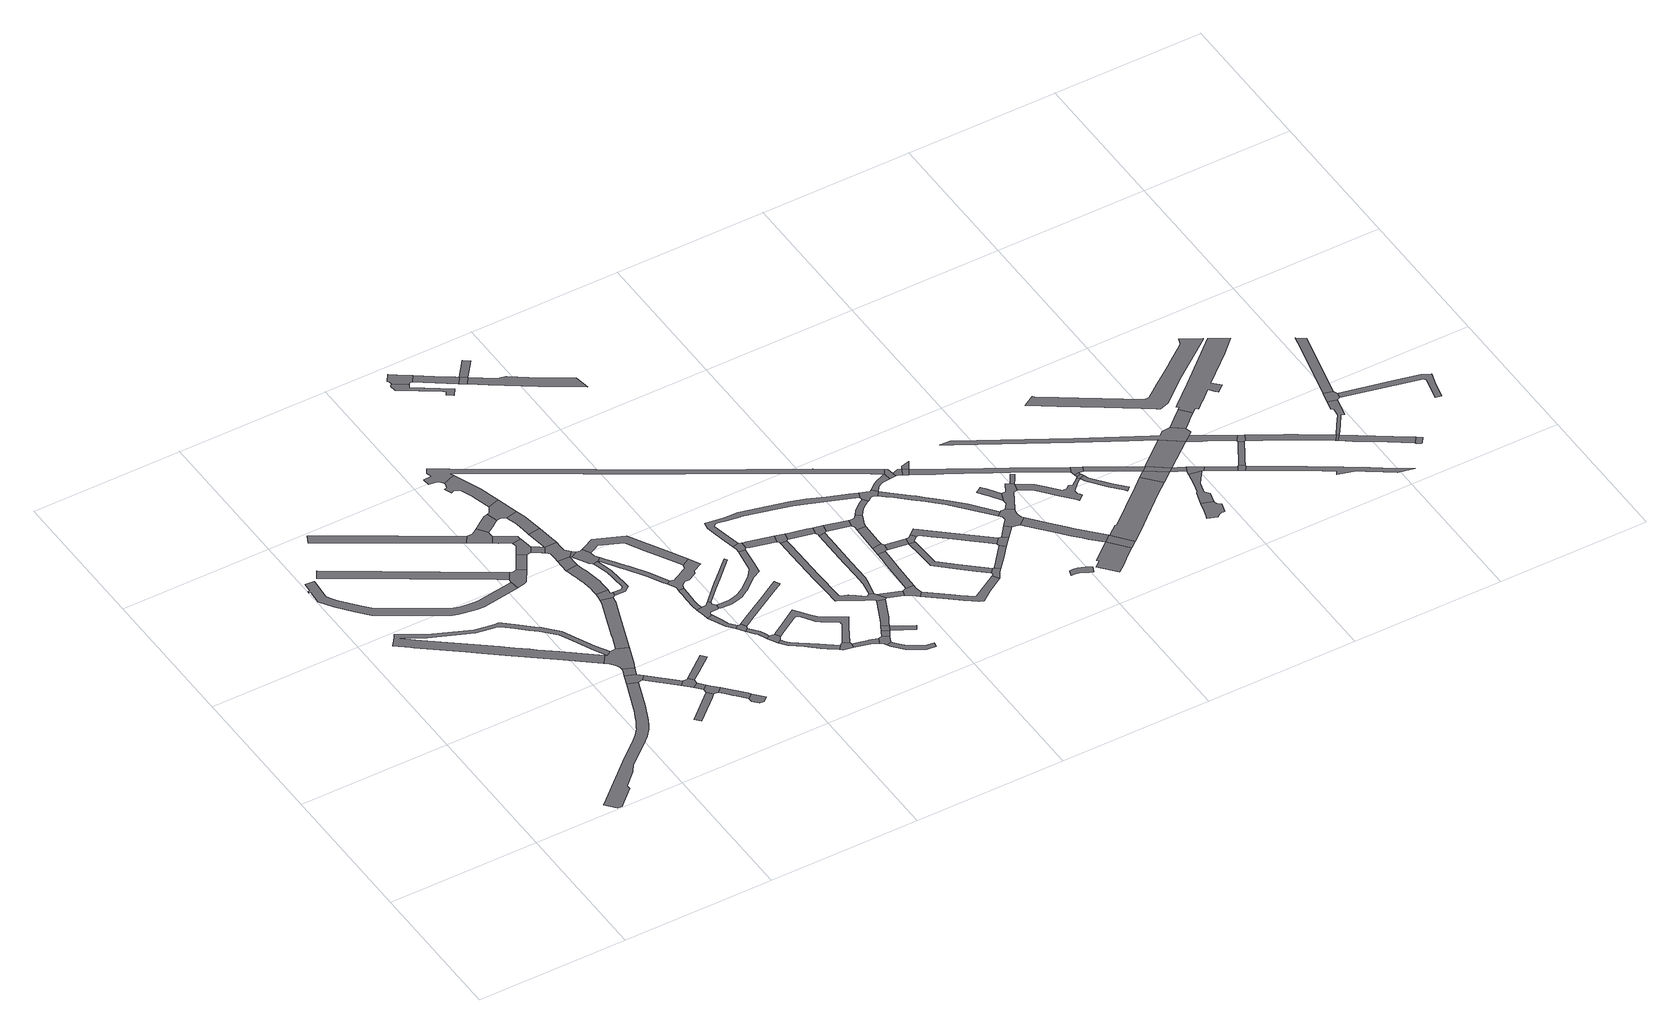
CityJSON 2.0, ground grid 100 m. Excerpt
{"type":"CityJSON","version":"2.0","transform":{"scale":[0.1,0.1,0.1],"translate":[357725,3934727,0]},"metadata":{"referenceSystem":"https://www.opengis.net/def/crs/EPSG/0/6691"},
"CityObjects":{
"road1":{"type":"Road","attributes":{"RoadStructureAttribute.sectionType":"1"},"geometry":[{"type":"MultiSurface","lod":"1","boundaries":[[[0,1,2,3,4,5,6,7,8,9,10,11,12,13,14,15,16,17,18,19,20,21,22,23,24,25,26,27,28,29,30,31,32,33,34,35,36,37]]]}]},
"road2":{"type":"Road","attributes":{"RoadStructureAttribute.sectionType":"1"},"geometry":[{"type":"MultiSurface","lod":"1","boundaries":[[[38,39,40,41,42,43,44,45,46,47,48,49,50,51,52,53,54,55,56,57,58,59,60,61,62,63,64,65,66,67,68,69,70,71,72,73,47,74,75,76,77,78,79,80,81,82,83,84,85,86]]]}]},
"road3":{"type":"Road","attributes":{"RoadStructureAttribute.sectionType":"1"},"geometry":[{"type":"MultiSurface","lod":"1","boundaries":[[[87,88,89,90,91,92,93,94,95,96,97,98,99,100,101,102,103,104,105,106,107,108,109,110,111,112,113,114,115,116,117,118,119,120,121,122,123,124]]]}]},
"road4":{"type":"Road","attributes":{"RoadStructureAttribute.sectionType":"1"},"geometry":[{"type":"MultiSurface","lod":"1","boundaries":[[[125,126,127,128,129,130,131,132,133,134,135,136,137,138,139,140,141,142]]]}]},
"road5":{"type":"Road","attributes":{"RoadStructureAttribute.sectionType":"1"},"geometry":[{"type":"MultiSurface","lod":"1","boundaries":[[[143,144,145,146,147,148,149,150,151,152,153,154,155,156,157,158]]]}]},
"road6":{"type":"Road","geometry":[{"type":"MultiSurface","lod":"1","boundaries":[[[36,159,160,161,162,37]]]}]},
"road7":{"type":"Road","attributes":{"RoadStructureAttribute.sectionType":"1"},"geometry":[{"type":"MultiSurface","lod":"1","boundaries":[[[163,164,165,166,167,168,162,161]]]}]},
"road8":{"type":"Road","geometry":[{"type":"MultiSurface","lod":"1","boundaries":[[[86,169,170,171,172,173,174,175,164,163,176,177,178,179,60,59,38]]]}]},
"road9":{"type":"Road","attributes":{"RoadStructureAttribute.sectionType":"1"},"geometry":[{"type":"MultiSurface","lod":"1","boundaries":[[[180,181,182,183,184,185]]]}]},
"road10":{"type":"Road","attributes":{"RoadStructureAttribute.sectionType":"1"},"geometry":[{"type":"MultiSurface","lod":"1","boundaries":[[[159,186,187,160]]]}]},
"road11":{"type":"Road","geometry":[{"type":"MultiSurface","lod":"1","boundaries":[[[188,189,190,191,187,186,192]]]}]},
"road12":{"type":"Road","attributes":{"RoadStructureAttribute.sectionType":"1"},"geometry":[{"type":"MultiSurface","lod":"1","boundaries":[[[193,194,188,192]]]}]},
"road13":{"type":"Road","geometry":[{"type":"MultiSurface","lod":"1","boundaries":[[[195,196,197,132,131,198,108,107,199,200,201]]]}]},
"road14":{"type":"Road","geometry":[{"type":"MultiSurface","lod":"1","boundaries":[[[193,185,184,202,203,204,205,194]]]}]},
"road15":{"type":"Road","attributes":{"RoadStructureAttribute.sectionType":"1"},"geometry":[{"type":"MultiSurface","lod":"1","boundaries":[[[206,207,208,209,210,211,178,177,212,213,214,215,216,217]]]}]},
"road16":{"type":"Road","attributes":{"RoadStructureAttribute.sectionType":"1"},"geometry":[{"type":"MultiSurface","lod":"1","boundaries":[[[218,219,220,221,222,223,204,203]]]}]},
"road17":{"type":"Road","geometry":[{"type":"MultiSurface","lod":"1","boundaries":[[[224,225,226,227,158,157,228,229,230,231,232,233]]]}]},
"road18":{"type":"Road","attributes":{"RoadStructureAttribute.sectionType":"1"},"geometry":[{"type":"MultiSurface","lod":"1","boundaries":[[[234,235,195,201,236]]]}]},
"road19":{"type":"Road","attributes":{"RoadStructureAttribute.sectionType":"1"},"geometry":[{"type":"MultiSurface","lod":"1","boundaries":[[[237,238,239,240,190,189]]]}]},
"road20":{"type":"Road","geometry":[{"type":"MultiSurface","lod":"1","boundaries":[[[241,242,222,221,243,244]]]}]},
"road21":{"type":"Road","attributes":{"RoadStructureAttribute.sectionType":"1"},"geometry":[{"type":"MultiSurface","lod":"1","boundaries":[[[232,245,246,247,248,249,250,251,252,253,233]]]}]},
"road22":{"type":"Road","geometry":[{"type":"MultiSurface","lod":"1","boundaries":[[[254,255,256,249,248,257,258,234,236]]]}]},
"road23":{"type":"Road","attributes":{"RoadStructureAttribute.sectionType":"1"},"geometry":[{"type":"MultiSurface","lod":"1","boundaries":[[[225,259,260,261,262,263,264,265,266,226]]]}]},
"road24":{"type":"Road","geometry":[{"type":"MultiSurface","lod":"1","boundaries":[[[267,217,216,268,269,270,271,272,273]]]}]},
"road25":{"type":"Road","attributes":{"RoadStructureAttribute.sectionType":"1"},"geometry":[{"type":"MultiSurface","lod":"1","boundaries":[[[272,274,275,276,277,278,279,280,281,282,283,284,285,286,287,288,289,290,291,292,293,294,295,296,297,298,299,300,301,302,303,304,305,273]]]}]},
"road26":{"type":"Road","attributes":{"RoadStructureAttribute.sectionType":"1"},"geometry":[{"type":"MultiSurface","lod":"1","boundaries":[[[306,307,308,309,310,311,312,255,254]]]}]},
"road27":{"type":"Road","attributes":{"RoadStructureAttribute.sectionType":"1"},"geometry":[{"type":"MultiSurface","lod":"1","boundaries":[[[313,289,288,314,315]]]}]},
"road28":{"type":"Road","geometry":[{"type":"MultiSurface","lod":"1","boundaries":[[[316,317,318,308,307,319,320,321,322,323,324,313,315,325]]]}]},
"road29":{"type":"Road","attributes":{"RoadStructureAttribute.sectionType":"7"},"geometry":[{"type":"MultiSurface","lod":"1","boundaries":[[[326,327,308,318,328,329,330,331]]]}]},
"road30":{"type":"Road","attributes":{"RoadStructureAttribute.sectionType":"1"},"geometry":[{"type":"MultiSurface","lod":"1","boundaries":[[[332,333,334,335,336,337,338,339,340,341,342,343,344,345,269,268]]]}]},
"road31":{"type":"Road","geometry":[{"type":"MultiSurface","lod":"1","boundaries":[[[346,262,261,347,348,349,350,351]]]}]},
"road32":{"type":"Road","geometry":[{"type":"MultiSurface","lod":"1","boundaries":[[[350,352,353,354,355,356,357,358,359,360,361,362,363,351]]]}]},
"road33":{"type":"Road","attributes":{"RoadStructureAttribute.sectionType":"1"},"geometry":[{"type":"MultiSurface","lod":"1","boundaries":[[[364,365,366,367,368,325,315]]]}]},
"road34":{"type":"Road","attributes":{"RoadStructureAttribute.sectionType":"1"},"geometry":[{"type":"MultiSurface","lod":"1","boundaries":[[[369,370,349,348,371,372,373,374,326,331]]]}]},
"road35":{"type":"Road","geometry":[{"type":"MultiSurface","lod":"1","boundaries":[[[366,375,376,377,378,338,337,379,380,381,382,383,384,385,367]]]}]},
"road36":{"type":"Road","attributes":{"RoadStructureAttribute.sectionType":"1"},"geometry":[{"type":"MultiSurface","lod":"1","boundaries":[[[386,387,388,389,390,391,392,393,394,395,396,397,381,380]]]}]},
"road37":{"type":"Road","attributes":{"RoadStructureAttribute.sectionType":"1"},"geometry":[{"type":"MultiSurface","lod":"1","boundaries":[[[398,399,400,401,402,403,404]]]}]},
"road38":{"type":"Road","attributes":{"RoadStructureAttribute.sectionType":"1"},"geometry":[{"type":"MultiSurface","lod":"1","boundaries":[[[405,406,407,408,409,410,411,412,413,414,415,416]]]}]},
"road39":{"type":"Road","geometry":[{"type":"MultiSurface","lod":"1","boundaries":[[[417,418,419,420,421,422,423,424,425,426,427,411,410,428,398,404]]]}]},
"road40":{"type":"Road","geometry":[{"type":"MultiSurface","lod":"1","boundaries":[[[429,430,401,400,431,432,433]]]}]},
"road41":{"type":"Road","attributes":{"RoadStructureAttribute.sectionType":"1"},"geometry":[{"type":"MultiSurface","lod":"1","boundaries":[[[434,435,436,437,438,439,432,431]]]}]},
"road42":{"type":"Road","geometry":[{"type":"MultiSurface","lod":"1","boundaries":[[[440,441,442,437,436,443,444,445,446,447]]]}]},
"road43":{"type":"Road","attributes":{"RoadStructureAttribute.sectionType":"1"},"geometry":[{"type":"MultiSurface","lod":"1","boundaries":[[[383,448,449,450,451,452,453,454,455,456,457,458,459,460,461,462,463,384]]]}]},
"road44":{"type":"Road","geometry":[{"type":"MultiSurface","lod":"1","boundaries":[[[464,465,466,457,456,467,468,469,470,471,392,391,472,416,415,473,474,475,476,477,478]]]}]},
"road45":{"type":"Road","attributes":{"RoadStructureAttribute.sectionType":"1"},"geometry":[{"type":"MultiSurface","lod":"1","boundaries":[[[446,479,480,481,482,483,484,485,486,487,488,489,490,491,492,493,447]]]}]},
"road46":{"type":"Road","attributes":{"RoadStructureAttribute.sectionType":"1"},"geometry":[{"type":"MultiSurface","lod":"1","boundaries":[[[494,495,496,497,498,499,500,424,423]]]}]},
"road47":{"type":"Road","attributes":{"RoadStructureAttribute.sectionType":"1"},"geometry":[{"type":"MultiSurface","lod":"1","boundaries":[[[501,502,503,504,505,506,507,508,429,433]]]}]},
"road48":{"type":"Road","attributes":{"RoadStructureAttribute.sectionType":"1"},"geometry":[{"type":"MultiSurface","lod":"1","boundaries":[[[509,510,511,512,513,514,515,516,517,518,519,520,521,522,523,524,525,526,527,528,529,530,531,532,442,441]]]}]},
"road49":{"type":"Road","attributes":{"RoadStructureAttribute.sectionType":"1"},"geometry":[{"type":"MultiSurface","lod":"1","boundaries":[[[533,534,535,536,537,538,539,540,541,542,543,544,545,546,547,548,549,550,551,552,553,554,555,556,421,420]]]}]},
"road50":{"type":"Road","geometry":[{"type":"MultiSurface","lod":"1","boundaries":[[[486,557,558,559,522,521,560,487]]]}]},
"road51":{"type":"Road","geometry":[{"type":"MultiSurface","lod":"1","boundaries":[[[561,562,563,564,565,566,567,568,569,570,571,572,573,574,575,576]]]}]},
"road52":{"type":"Road","geometry":[{"type":"MultiSurface","lod":"1","boundaries":[[[577,578,579,580,581,582,583,584,585,586,587,571,570]]]}]},
"road53":{"type":"Road","attributes":{"RoadStructureAttribute.sectionType":"1"},"geometry":[{"type":"MultiSurface","lod":"1","boundaries":[[[588,589,590,591,592,593,559,558]]]}]},
"road54":{"type":"Road","attributes":{"RoadStructureAttribute.sectionType":"1"},"geometry":[{"type":"MultiSurface","lod":"1","boundaries":[[[575,594,595,596,597,576]]]}]},
"road55":{"type":"Road","geometry":[{"type":"MultiSurface","lod":"1","boundaries":[[[598,599,600,590,589,601,602,603]]]}]},
"road56":{"type":"Road","geometry":[{"type":"MultiSurface","lod":"1","boundaries":[[[604,605,606,607,545,544,608]]]}]},
"road57":{"type":"Road","geometry":[{"type":"MultiSurface","lod":"1","boundaries":[[[595,594,609,610]]]}]},
"road58":{"type":"Road","attributes":{"RoadStructureAttribute.sectionType":"1"},"geometry":[{"type":"MultiSurface","lod":"1","boundaries":[[[599,611,612,600]]]}]},
"road59":{"type":"Road","attributes":{"RoadStructureAttribute.sectionType":"1"},"geometry":[{"type":"MultiSurface","lod":"1","boundaries":[[[602,613,614,615,616,617,618,619,620,621,622,603]]]}]},
"road60":{"type":"Road","geometry":[{"type":"MultiSurface","lod":"1","boundaries":[[[612,611,623,624]]]}]},
"road61":{"type":"Road","attributes":{"RoadStructureAttribute.sectionType":"1"},"geometry":[{"type":"MultiSurface","lod":"1","boundaries":[[[625,626,595,610]]]}]},
"road62":{"type":"Road","attributes":{"RoadStructureAttribute.sectionType":"1"},"geometry":[{"type":"MultiSurface","lod":"1","boundaries":[[[627,628,604,608,629,630,631]]]}]},
"road63":{"type":"Road","geometry":[{"type":"MultiSurface","lod":"1","boundaries":[[[611,632,633,623]]]}]},
"road64":{"type":"Road","attributes":{"RoadStructureAttribute.sectionType":"1"},"geometry":[{"type":"MultiSurface","lod":"1","boundaries":[[[634,635,636,637,638,639,624,623]]]}]},
"road65":{"type":"Road","attributes":{"RoadStructureAttribute.sectionType":"1"},"geometry":[{"type":"MultiSurface","lod":"1","boundaries":[[[640,641,642,643,644,645,646,647,355,354,648,649,650,651,652,653,654,655,656,657,658,659,660,661,662,663,664,665,666,667,668,669,670,671,672]]]}]},
"road66":{"type":"Road","geometry":[{"type":"MultiSurface","lod":"1","boundaries":[[[636,673,674,675,676,677,678,679,680,681,682,683,684,685,686,687,688,689,690,691,692,693,694,695,696,637]]]}]},
"road67":{"type":"Road","geometry":[{"type":"MultiSurface","lod":"1","boundaries":[[[630,697,688,687,698,699,631]]]}]},
"road68":{"type":"Road","attributes":{"RoadStructureAttribute.sectionType":"1"},"geometry":[{"type":"MultiSurface","lod":"1","boundaries":[[[609,700,701,702,703,704,705,706,707,708,610]]]}]},
"road69":{"type":"Road","geometry":[{"type":"MultiSurface","lod":"1","boundaries":[[[674,673,709,710]]]}]},
"road70":{"type":"Road","attributes":{"RoadStructureAttribute.sectionType":"1"},"geometry":[{"type":"MultiSurface","lod":"1","boundaries":[[[711,712,713,714,715,676,675,716,717,718,719,720,721]]]}]},
"road71":{"type":"Road","attributes":{"RoadStructureAttribute.sectionType":"1"},"geometry":[{"type":"MultiSurface","lod":"1","boundaries":[[[722,723,724,725,699,698,726,727,728,729]]]}]},
"road72":{"type":"Road","geometry":[{"type":"MultiSurface","lod":"1","boundaries":[[[709,730,731,732,733,734,735,736,737,738,739,710]]]}]},
"road73":{"type":"Road","attributes":{"RoadStructureAttribute.sectionType":"1"},"geometry":[{"type":"MultiSurface","lod":"1","boundaries":[[[740,741,742,743,744,745,746,747,748,749,750,751,752,753,754,755,756,757,758,759,760,761,762,763,764,606,605]]]}]},
"road74":{"type":"Road","geometry":[{"type":"MultiSurface","lod":"1","boundaries":[[[765,711,721,766,767,722,729]]]}]},
"road75":{"type":"Road","attributes":{"RoadStructureAttribute.sectionType":"1"},"geometry":[{"type":"MultiSurface","lod":"1","boundaries":[[[768,769,737,736,770,771,772,773]]]}]},
"road76":{"type":"Road","attributes":{"RoadStructureAttribute.sectionType":"1"},"geometry":[{"type":"MultiSurface","lod":"1","boundaries":[[[766,774,775,767]]]}]},
"road77":{"type":"Road","geometry":[{"type":"MultiSurface","lod":"1","boundaries":[[[776,777,773,772,778,779,780]]]}]},
"road78":{"type":"Road","attributes":{"RoadStructureAttribute.sectionType":"1"},"geometry":[{"type":"MultiSurface","lod":"1","boundaries":[[[777,776,781,782,783]]]}]},
"road79":{"type":"Road","attributes":{"RoadStructureAttribute.sectionType":"1"},"geometry":[{"type":"MultiSurface","lod":"1","boundaries":[[[784,785,786,787,788,734,733,789,790,791,792,793,794,795]]]}]},
"road80":{"type":"Road","geometry":[{"type":"MultiSurface","lod":"1","boundaries":[[[782,796,797,798,799,800,801,802,803,775,774,804,783]]]}]},
"road81":{"type":"Road","attributes":{"RoadStructureAttribute.sectionType":"1"},"geometry":[{"type":"MultiSurface","lod":"1","boundaries":[[[779,805,806,780]]]}]},
"road82":{"type":"Road","geometry":[{"type":"MultiSurface","lod":"1","boundaries":[[[807,808,809,810,811,812,806,805]]]}]},
"road83":{"type":"Road","attributes":{"RoadStructureAttribute.sectionType":"1"},"geometry":[{"type":"MultiSurface","lod":"1","boundaries":[[[799,813,814,815,816,817,818,819,820,821,822,800]]]}]},
"road84":{"type":"Road","attributes":{"RoadStructureAttribute.sectionType":"1"},"geometry":[{"type":"MultiSurface","lod":"1","boundaries":[[[823,824,825,826,827,828,829,830,831,832,807,805]]]}]},
"road85":{"type":"Road","geometry":[{"type":"MultiSurface","lod":"1","boundaries":[[[833,834,835,836,828,827,837,838,784,795]]]}]},
"road86":{"type":"Road","geometry":[{"type":"MultiSurface","lod":"1","boundaries":[[[839,752,751,817,816,840,841,842,843,844,845,846,847]]]}]},
"road87":{"type":"Road","attributes":{"RoadStructureAttribute.sectionType":"1"},"geometry":[{"type":"MultiSurface","lod":"1","boundaries":[[[848,849,850,851,852,853,854,855,856,857,811,810]]]}]},
"road88":{"type":"Road","attributes":{"RoadStructureAttribute.sectionType":"1"},"geometry":[{"type":"MultiSurface","lod":"1","boundaries":[[[858,859,836,835,860,861]]]}]},
"road89":{"type":"Road","attributes":{"RoadStructureAttribute.sectionType":"1"},"geometry":[{"type":"MultiSurface","lod":"1","boundaries":[[[846,862,863,864,865,866,659,867,868,869,847]]]}]},
"road90":{"type":"Road","attributes":{"RoadStructureAttribute.sectionType":"1"},"geometry":[{"type":"MultiSurface","lod":"1","boundaries":[[[845,870,871,872,873,874,875,876,877,878,879,880,881,882,883,884,885,886,846]]]}]},
"road91":{"type":"Road","geometry":[{"type":"MultiSurface","lod":"1","boundaries":[[[887,888,660,659,866,889,890,891]]]}]},
"road92":{"type":"Road","geometry":[{"type":"MultiSurface","lod":"1","boundaries":[[[854,853,858,861,892,893]]]}]},
"road93":{"type":"Road","attributes":{"RoadStructureAttribute.sectionType":"1"},"geometry":[{"type":"MultiSurface","lod":"1","boundaries":[[[890,894,895,896,897,891]]]}]},
"road94":{"type":"Road","geometry":[{"type":"MultiSurface","lod":"1","boundaries":[[[896,895,898,899,900]]]}]},
"road95":{"type":"Road","attributes":{"RoadStructureAttribute.sectionType":"1"},"geometry":[{"type":"MultiSurface","lod":"1","boundaries":[[[892,901,902,893]]]}]},
"road96":{"type":"Road","attributes":{"RoadStructureAttribute.sectionType":"7"},"geometry":[{"type":"MultiSurface","lod":"1","boundaries":[[[899,903,904,905,900]]]}]},
"road97":{"type":"Road","attributes":{"RoadStructureAttribute.sectionType":"6"},"geometry":[{"type":"MultiSurface","lod":"1","boundaries":[[[906,907,908,909,910,911,912,913,914,915,916,917]]]}]},
"road98":{"type":"Road","attributes":{"function":"3","RoadStructureAttribute.sectionType":"1"}},
"road99":{"type":"Road","geometry":[{"type":"MultiSurface","lod":"1","boundaries":[[[918,919,877,876,920,921,902,901,922,923,924,925,926,927,928]]]}]},
"road100":{"type":"Road","geometry":[{"type":"MultiSurface","lod":"1","boundaries":[[[929,930,931,932,933,934,935,936]]]}]},
"road101":{"type":"Road","attributes":{"RoadStructureAttribute.sectionType":"1"},"geometry":[{"type":"MultiSurface","lod":"1","boundaries":[[[922,937,938,939,940,941,942,943,944,945,946,947,948,949,950,923]]]}]},
"road102":{"type":"Road","geometry":[{"type":"MultiSurface","lod":"1","boundaries":[[[951,952,953,929,936,954,955,918,928,956,957,958,959,960,961,962]]]}]},
"road103":{"type":"Road","attributes":{"function":"3","RoadStructureAttribute.sectionType":"1"},"geometry":[{"type":"MultiSurface","lod":"1","boundaries":[[[963,964,965,966,944,967,968,969,970]]]}]},
"road104":{"type":"Road","attributes":{"RoadStructureAttribute.sectionType":"1"},"geometry":[{"type":"MultiSurface","lod":"1","boundaries":[[[898,971,972,973,974,975,976,977,978,979,980,981,899]]]}]},
"road105":{"type":"Road","geometry":[{"type":"MultiSurface","lod":"1","boundaries":[[[982,983,984,985,951,962]]]}]},
"road106":{"type":"Road","geometry":[{"type":"MultiSurface","lod":"1","boundaries":[[[945,944,966,986,987]]]}]},
"road107":{"type":"Road","attributes":{"RoadStructureAttribute.sectionType":"1"},"geometry":[{"type":"MultiSurface","lod":"1","boundaries":[[[988,989,990,991,992,993,994,962,961,995,996,997,998,999,1000,1001,1002,1003,1004,1005,1006]]]}]},
"road108":{"type":"Road","geometry":[{"type":"MultiSurface","lod":"1","boundaries":[[[1007,1008,1006,1005,1009]]]}]},
"road109":{"type":"Road","geometry":[{"type":"MultiSurface","lod":"1","boundaries":[[[1007,1010,1011,1012,1008]]]}]},
"road110":{"type":"Road","attributes":{"function":"3","RoadStructureAttribute.sectionType":"1"},"geometry":[{"type":"MultiSurface","lod":"1","boundaries":[[[986,1013,1014,1015,1016,1017,1018,1019,1020,1021,1022,1023,1024,1025,1026,1027,987]]]}]},
"road111":{"type":"Road","geometry":[{"type":"MultiSurface","lod":"1","boundaries":[[[1028,1029,979,978,1012,1011,1030]]]}]},
"road112":{"type":"Road","geometry":[{"type":"MultiSurface","lod":"1","boundaries":[[[1005,1031,1032,1033,1034,1035,1036,1037,1038,1009]]]}]},
"road113":{"type":"Road","attributes":{"RoadStructureAttribute.sectionType":"1"},"geometry":[{"type":"MultiSurface","lod":"1","boundaries":[[[1039,1040,1041,1042,1043,1044,1045,1046,1047,1048,1049,1050,1051,1052,1053,1054,1055,1056,1057]]]}]},
"road114":{"type":"Road","attributes":{"RoadStructureAttribute.sectionType":"1"},"geometry":[{"type":"MultiSurface","lod":"1","boundaries":[[[1058,1059,1028,1030]]]}]},
"road115":{"type":"Road","attributes":{"function":"3","RoadStructureAttribute.sectionType":"7"},"geometry":[{"type":"MultiSurface","lod":"1","boundaries":[[[1018,1060,1061,1062,1058,1063,1019]]]}]},
"road116":{"type":"Road","geometry":[{"type":"MultiSurface","lod":"1","boundaries":[[[1064,1065,1066,1067,1068,1069,1070,1071,1072,1073,1074,1075,1076,1077,1078,1079,1080,1081,1082,1083,1084,1085]]]}]},
"road117":{"type":"Road","geometry":[{"type":"MultiSurface","lod":"1","boundaries":[[[1059,1058,1062,1086]]]}]},
"road118":{"type":"Road","attributes":{"RoadStructureAttribute.sectionType":"1"},"geometry":[{"type":"MultiSurface","lod":"1","boundaries":[[[1084,1087,1088,1089,1090,1091,1092,1093,1094,1095,1096,1097,1098,1085]]]}]},
"road119":{"type":"Road","attributes":{"RoadStructureAttribute.sectionType":"1"},"geometry":[{"type":"MultiSurface","lod":"1","boundaries":[[[1062,1099,1100,1101,1102,1103,1104,1086]]]}]},
"road120":{"type":"Road","geometry":[{"type":"MultiSurface","lod":"1","boundaries":[[[1056,1059,1086,1057]]]}]},
"road121":{"type":"Road","geometry":[{"type":"MultiSurface","lod":"1","boundaries":[[[1101,1105,1093,1092,1106,1107,1108,1102]]]}]},
"road122":{"type":"Road","attributes":{"RoadStructureAttribute.sectionType":"1"},"geometry":[{"type":"MultiSurface","lod":"1","boundaries":[[[1106,1109,1110,1111,1112,1113,1114,1107]]]}]},
"road123":{"type":"Road","geometry":[{"type":"MultiSurface","lod":"1","boundaries":[[[1115,1116,1117,1112,1111,1118]]]}]},
"road124":{"type":"Road","attributes":{"RoadStructureAttribute.sectionType":"1"},"geometry":[{"type":"MultiSurface","lod":"1","boundaries":[[[1119,1120,1121,1122,1123,1124,1125,1126,1127,1128,1039,1057]]]}]},
"road125":{"type":"Road","attributes":{"RoadStructureAttribute.sectionType":"1"},"geometry":[{"type":"MultiSurface","lod":"1","boundaries":[[[1129,1130,1131,1132,1133,1134,1135,1136,1137,1138,1139,1140,1141,1142,1143,1144,1145,1146,1147,1148,1149,1150,1151,1152,1153,1154,1155,1156,1157,1158,1159]]]}]},
"road126":{"type":"Road","attributes":{"function":"3","RoadStructureAttribute.sectionType":"7"},"geometry":[{"type":"MultiSurface","lod":"1","boundaries":[[[1160,1161,1162,1163,1042,1041,1164,1165,1166,1167]]]}]},
"road127":{"type":"Road","attributes":{"RoadStructureAttribute.sectionType":"1"},"geometry":[{"type":"MultiSurface","lod":"1","boundaries":[[[1168,1169,1117,1116,1170,1171,1172,1173,1174,1175]]]}]},
"road128":{"type":"Road","geometry":[{"type":"MultiSurface","lod":"1","boundaries":[[[1174,1176,1177,1123,1122,1175]]]}]},
"road129":{"type":"Road","attributes":{"RoadStructureAttribute.sectionType":"1"},"geometry":[{"type":"MultiSurface","lod":"1","boundaries":[[[1178,1179,1180,1181,1182,1183,1184,1185,1186,1187,1188,1189,1190,1191,1115,1118,1192,1193,1194,1195,1196,1197,1198,1199,1200,1201,1202,1203,1204,1205,1206,1207,1208,1209]]]}]},
"road130":{"type":"Road","attributes":{"RoadStructureAttribute.sectionType":"1"},"geometry":[{"type":"MultiSurface","lod":"1","boundaries":[[[1210,1211,1212,1213,1214,1177,1176,1215,1216,1217,1218,1219]]]}]},
"road131":{"type":"Road","attributes":{"function":"3","RoadStructureAttribute.sectionType":"1"},"geometry":[{"type":"MultiSurface","lod":"1","boundaries":[[[1220,1221,1222,1223,1224,1225,1226,1227,1228,1229,1230,1231,1232,1233,1234,1235,1236,1237,1238,1239,1240,1241,1160,1167]]]}]},
"road132":{"type":"Road","geometry":[{"type":"MultiSurface","lod":"1","boundaries":[[[1242,1210,1219,1243]]]}]},
"road133":{"type":"Road","attributes":{"RoadStructureAttribute.sectionType":"1"},"geometry":[{"type":"MultiSurface","lod":"1","boundaries":[[[1244,1245,1246,1247,1248,1249,1250,1251,1252,1253,1210,1242]]]}]},
"road134":{"type":"Road","attributes":{"RoadStructureAttribute.sectionType":"1"},"geometry":[{"type":"MultiSurface","lod":"1","boundaries":[[[1254,1255,1256,1257,1258,1259,1242,1243]]]}]},
"road135":{"type":"Road","geometry":[{"type":"MultiSurface","lod":"1","boundaries":[[[1249,1248,1260,1261,1262,1263]]]}]},
"road136":{"type":"Road","geometry":[{"type":"MultiSurface","lod":"1","boundaries":[[[1264,1265,1266,1258,1257,1267]]]}]},
"road137":{"type":"Road","attributes":{"RoadStructureAttribute.sectionType":"1"},"geometry":[{"type":"MultiSurface","lod":"1","boundaries":[[[1262,1268,1269,1270,1263]]]}]},
"road138":{"type":"Road","attributes":{"RoadStructureAttribute.sectionType":"1"},"geometry":[{"type":"MultiSurface","lod":"1","boundaries":[[[1260,1271,1272,1273,1274,1275,1276,1277,1278,1261]]]}]}
},
"vertices":[
[1096,698,0],[1081,665,0],[1064,627,0],[1052,600,0],[1027,555,0],[1022,547,0],[1019,541,0],[981,494,0],[950,464,0],[925,443,0],[917,437,0],[904,426,0],[893,416,0],[801,337,0],[722,266,0],[714,258,0],[691,238,0],[547,108,0],[507,73,0],[564,8,0],[593,6,0],[621,32,0],[712,116,0],[711,142,0],[805,231,0],[839,281,0],[906,336,0],[982,402,0],[1006,423,0],[1037,451,0],[1076,499,0],[1079,502,0],[1091,524,0],[1114,566,0],[1166,685,0],[1220,828,0],[1239,881,0],[1174,905,0],
[1196,1185,0],[986,1351,0],[880,1435,0],[848,1461,0],[778,1516,0],[774,1519,0],[711,1569,0],[561,1688,0],[345,1859,0],[223,1956,0],[390,1857,0],[651,1744,0],[746,1729,0],[790,1722,0],[807,1711,0],[870,1657,0],[933,1601,0],[980,1560,0],[1060,1476,0],[1088,1416,0],[1157,1272,0],[1206,1177,0],[1241,1197,0],[1189,1286,0],[1141,1386,0],[1089,1495,0],[1004,1586,0],[972,1614,0],[886,1688,0],[827,1740,0],[811,1750,0],[798,1750,0],[732,1760,0],[657,1771,0],[402,1881,0],[238,1981,0],[179,1901,0],[266,1833,0],[278,1823,0],[308,1799,0],[519,1632,0],[592,1574,0],[730,1465,0],[731,1464,0],[849,1370,0],[861,1361,0],[877,1348,0],[942,1297,0],[1153,1130,0],
[22,2627,0],[18,2575,0],[17,2564,0],[4,2565,0],[1,2553,0],[16,2551,0],[13,2525,0],[8,2457,0],[64,2370,0],[147,2270,0],[215,2192,0],[322,2127,0],[342,2115,0],[542,1994,0],[616,1948,0],[651,1938,0],[685,1928,0],[767,1916,0],[813,1913,0],[1023,1945,0],[1068,1952,0],[1059,2012,0],[811,1974,0],[775,1976,0],[693,1987,0],[639,2005,0],[614,2020,0],[573,2045,0],[391,2156,0],[354,2178,0],[254,2239,0],[194,2307,0],[107,2412,0],[87,2445,0],[69,2475,0],[71,2494,0],[81,2612,0],[82,2621,0],
[325,2504,0],[428,2439,0],[529,2376,0],[572,2349,0],[667,2290,0],[1006,2078,0],[1064,2042,0],[1096,2093,0],[1090,2097,0],[1038,2129,0],[749,2309,0],[605,2399,0],[562,2427,0],[460,2490,0],[357,2555,0],[268,2611,0],[142,2691,0],[108,2637,0],
[810,2639,0],[704,2704,0],[625,2753,0],[525,2814,0],[442,2865,0],[252,2982,0],[226,2928,0],[492,2764,0],[517,2748,0],[593,2702,0],[670,2655,0],[778,2588,0],[970,2470,0],[996,2454,0],[1014,2443,0],[1049,2492,0],
[1270,888,0],[1298,917,0],[1265,949,0],[1200,973,0],
[1288,999,0],[1218,1031,0],[1218,1025,0],[1217,1019,0],[1213,1008,0],[1207,991,0],
[1162,1122,0],[1179,1104,0],[1195,1086,0],[1203,1075,0],[1208,1066,0],[1213,1054,0],[1216,1043,0],[1307,1042,0],[1354,1169,0],[1279,1197,0],[1242,1194,0],
[1348,433,0],[1379,400,0],[1536,540,0],[1556,559,0],[1563,565,0],[1532,598,0],
[1438,726,0],[1467,756,0],
[1527,699,0],[1530,728,0],[1505,761,0],[1496,754,0],[1493,673,0],
[1534,628,0],[1566,657,0],
[1142,2090,0],[1113,2081,0],[1100,2090,0],[1059,2013,0],[1118,1960,0],[1138,1971,0],[1193,2059,0],
[1579,564,0],[1593,564,0],[1624,592,0],[1584,636,0],
[1420,1599,0],[1417,1580,0],[1415,1572,0],[1374,1459,0],[1318,1306,0],[1313,1291,0],[1384,1252,0],[1449,1432,0],[1493,1551,0],[1499,1586,0],[1500,1591,0],[1421,1607,0],
[1620,533,0],[1654,496,0],[1658,492,0],[1719,425,0],[1750,453,0],[1738,467,0],
[1175,2446,0],[1175,2453,0],[1128,2518,0],[1089,2490,0],[1018,2441,0],[1075,2406,0],[1096,2393,0],[1099,2391,0],[1145,2363,0],[1175,2413,0],
[1210,2201,0],[1202,2188,0],[1262,2170,0],
[1588,772,0],[1699,860,0],[1671,895,0],[1545,793,0],
[1781,356,0],[1812,384,0],[1718,395,0],[1751,357,0],
[1159,2355,0],[1177,2343,0],[1220,2317,0],[1247,2300,0],[1304,2309,0],[1300,2335,0],[1273,2352,0],[1248,2368,0],[1181,2410,0],
[1292,2176,0],[1319,2217,0],[1305,2306,0],[1253,2271,0],[1219,2215,0],
[1233,2492,0],[1235,2494,0],[1270,2518,0],[1250,2593,0],[1224,2586,0],[1189,2562,0],[1180,2555,0],[1161,2542,0],
[1425,1631,0],[1519,1601,0],[1520,1629,0],[1505,1630,0],[1508,1658,0],[1508,1660,0],[1428,1663,0],
[1509,1694,0],[1508,1730,0],[1507,1753,0],[1504,1770,0],[1502,1785,0],[1502,1788,0],[1499,1805,0],[1495,1822,0],[1492,1839,0],[1488,1857,0],[1485,1874,0],[1481,1891,0],[1477,1908,0],[1472,1925,0],[1468,1941,0],[1388,1931,0],[1395,1904,0],[1399,1888,0],[1403,1872,0],[1407,1856,0],[1410,1840,0],[1414,1824,0],[1417,1807,0],[1418,1799,0],[1420,1791,0],[1423,1775,0],[1425,1760,0],[1425,1758,0],[1427,1745,0],[1428,1742,0],[1429,1727,0],[1429,1695,0],
[1348,2138,0],[1360,2130,0],[1388,2172,0],[1384,2175,0],[1381,2178,0],[1373,2182,0],[1359,2191,0],
[1388,2027,0],[1468,1963,0],[1468,2027,0],
[1468,2094,0],[1468,2130,0],[1468,2172,0],[1362,2129,0],[1374,2121,0],[1379,2117,0],[1388,2109,0],[1388,2104,0],[1388,2066,0],[1502,2062,0],
[1368,2318,0],[1387,2183,0],[1468,2183,0],[1465,2207,0],[1463,2219,0],[1448,2326,0],
[1587,1598,0],[1625,1626,0],[1622,1678,0],[1618,1721,0],[1613,1793,0],[1588,1907,0],[1558,1900,0],[1585,1794,0],[1585,1790,0],[1589,1747,0],[1591,1719,0],[1596,1645,0],[1597,1639,0],[1578,1626,0],
[1266,2597,0],[1297,2523,0],[1331,2505,0],[1410,2527,0],[1371,2666,0],[1294,2645,0],
[1333,2804,0],[1295,2897,0],[1259,2986,0],[1178,2953,0],[1177,2936,0],[1170,2915,0],[1152,2908,0],[1170,2861,0],[1190,2869,0],[1227,2853,0],[1257,2778,0],[1290,2662,0],
[1476,2019,0],[1477,2018,0],[1478,2016,0],[1522,2042,0],[1521,2043,0],
[1442,2368,0],[1429,2459,0],[1341,2477,0],[1351,2442,0],[1356,2403,0],[1367,2329,0],
[1535,1918,0],[1541,1912,0],[1547,1908,0],[1555,1902,0],[1587,1909,0],[1590,1910,0],[1615,1929,0],[1594,1958,0],[1591,1988,0],[1564,2042,0],[1551,2036,0],
[1604,1888,0],[1670,1791,0],[1690,1760,0],[1766,1645,0],[1820,1545,0],[1831,1526,0],[1858,1540,0],[1793,1660,0],[1718,1779,0],[1710,1790,0],[1676,1841,0],[1631,1906,0],
[1878,1145,0],[1934,1031,0],[1970,984,0],[1993,1001,0],[1958,1047,0],[1940,1089,0],[1914,1158,0],
[1859,1430,0],[1858,1409,0],[1856,1366,0],[1855,1352,0],[1857,1279,0],[1862,1242,0],[1897,1247,0],[1891,1282,0],[1891,1318,0],[1893,1394,0],[1894,1442,0],[1859,1442,0],
[1909,1171,0],[1922,1186,0],[1965,1185,0],[1977,1184,0],[1980,1218,0],[1964,1242,0],[1966,1257,0],[1952,1271,0],[1937,1257,0],[1927,1246,0],[1902,1247,0],[1872,1177,0],
[2016,1004,0],[2004,996,0],[2007,935,0],[2030,952,0],[2037,968,0],
[2044,884,0],[2054,871,0],[2079,817,0],[2105,829,0],[2092,858,0],[2079,888,0],
[2151,783,0],[2159,788,0],[2137,822,0],[2082,810,0],[2109,761,0],[2112,757,0],[2117,748,0],[2142,764,0],
[1618,2002,0],[1626,2006,0],[1660,2023,0],[1806,1960,0],[1830,1916,0],[1865,1854,0],[1869,1848,0],[1913,1768,0],[1997,1618,0],[2049,1647,0],[1989,1756,0],[1918,1882,0],[1914,1889,0],[1848,2007,0],[1658,2089,0],[1588,2054,0],
[2016,1521,0],[2027,1541,0],[2090,1575,0],[1990,1589,0],[1970,1579,0],[1928,1556,0],[1895,1538,0],[1887,1533,0],[1860,1472,0],[1902,1470,0],[1904,1472,0],[1924,1485,0],[1930,1489,0],[1960,1487,0],[2013,1515,0],
[2131,727,0],[2157,699,0],[2232,641,0],[2250,627,0],[2304,577,0],[2305,576,0],[2338,552,0],[2393,511,0],[2414,540,0],[2314,615,0],[2268,650,0],[2267,650,0],[2256,658,0],[2177,717,0],[2155,741,0],
[2053,1342,0],[2113,1399,0],[2242,1523,0],[2230,1536,0],[2100,1416,0],[2070,1389,0],[2037,1356,0],
[2118,1016,0],[2301,1125,0],[2323,1139,0],[2396,1182,0],[2376,1217,0],[2297,1170,0],[2269,1153,0],[2093,1049,0],
[2185,806,0],[2246,845,0],[2315,889,0],[2331,887,0],[2343,881,0],[2368,845,0],[2403,795,0],[2409,787,0],[2427,775,0],[2519,712,0],[2521,690,0],[2503,660,0],[2440,556,0],[2476,535,0],[2540,647,0],[2587,728,0],[2465,800,0],[2439,815,0],[2430,827,0],[2404,860,0],[2378,894,0],[2336,950,0],[2222,877,0],[2146,828,0],
[1993,1182,0],[2001,1182,0],[2067,1180,0],[2114,1191,0],[2147,1202,0],[2187,1225,0],[2202,1234,0],[2228,1256,0],[2294,1311,0],[2349,1340,0],[2361,1428,0],[2376,1541,0],[2333,1547,0],[2332,1537,0],[2315,1412,0],[2308,1384,0],[2274,1340,0],[2207,1283,0],[2181,1262,0],[2159,1249,0],[2133,1234,0],[2105,1224,0],[2063,1215,0],[2003,1216,0],
[2410,499,0],[2471,484,0],[2479,515,0],[2437,552,0],
[1478,3877,0],[1389,3938,0],[1356,3890,0],[1361,3885,0],[1365,3880,0],[1366,3874,0],[1367,3868,0],[1367,3863,0],[1366,3860,0],[1365,3857,0],[1453,3801,0],[1458,3806,0],[1465,3810,0],[1469,3810,0],[1477,3807,0],[1510,3855,0],
[1362,3853,0],[1351,3839,0],[1356,3799,0],[1590,3645,0],[1601,3637,0],[1606,3633,0],[1588,3607,0],[1628,3580,0],[1659,3626,0],[1439,3778,0],[1450,3795,0],
[2588,455,0],[2619,438,0],[2639,473,0],[2585,492,0],[2578,494,0],[2534,503,0],
[1701,3653,0],[1734,3700,0],[1715,3714,0],[1612,3785,0],
[2699,452,0],[2703,458,0],[2663,483,0],[2640,425,0],[2652,399,0],[2684,413,0],
[2389,1603,0],[2372,1611,0],[2330,1602,0],[2336,1571,0],[2386,1553,0],
[1742,3625,0],[1775,3672,0],
[2730,502,0],[2686,525,0],
[2659,385,0],[2664,378,0],[2723,311,0],[2829,247,0],[2890,239,0],[2895,273,0],[2841,281,0],[2746,338,0],[2704,386,0],[2688,404,0],
[2748,537,0],[2706,561,0],
[1865,3786,0],[1826,3817,0],
[2413,1599,0],[2407,1600,0],[2412,1547,0],[2570,1505,0],[2583,1557,0],
[2870,426,0],[2888,457,0],
[2764,565,0],[2784,599,0],[2849,746,0],[2799,760,0],[2733,611,0],[2717,582,0],
[1136,3084,0],[1145,3046,0],[1142,3046,0],[1090,3044,0],[1095,2993,0],[1140,2989,0],[1147,2989,0],[1160,2981,0],[1247,3015,0],[1403,2919,0],[1456,2886,0],[1695,2738,0],[1917,2600,0],[2022,2535,0],[2214,2417,0],[2385,2311,0],[2421,2289,0],[3059,1904,0],[3350,1724,0],[3416,1683,0],[3437,1718,0],[3271,1820,0],[3080,1938,0],[2421,2331,0],[1996,2596,0],[1826,2701,0],[1823,2703,0],[1811,2710,0],[1644,2813,0],[1267,3047,0],[1231,3069,0],[1178,3102,0],[1155,3116,0],
[2863,752,0],[2827,809,0],[2820,826,0],[2794,834,0],[2773,823,0],[2719,865,0],[2684,893,0],[2643,905,0],[2639,911,0],[2634,917,0],[2632,985,0],[2631,1066,0],[2630,1131,0],[2625,1435,0],[2624,1483,0],[2582,1483,0],[2584,1358,0],[2588,1112,0],[2590,1017,0],[2590,984,0],[2593,888,0],[2598,885,0],[2744,801,0],[2796,773,0],
[2582,1493,0],[2634,1490,0],[2646,1541,0],
[1847,3553,0],[2089,3387,0],[2330,3235,0],[2316,3337,0],[2172,3427,0],[2151,3440,0],[2131,3452,0],[1972,3562,0],[1919,3573,0],
[2962,718,0],[2975,756,0],
[2810,1420,0],[2809,1140,0],[2809,1019,0],[2809,973,0],[2810,930,0],[2845,933,0],[2849,971,0],[2849,1044,0],[2849,1126,0],[2849,1314,0],[2850,1424,0],
[2813,1500,0],[2777,1509,0],[2728,1521,0],[2678,1533,0],[2652,1486,0],[2727,1468,0],[2798,1451,0],[2801,1450,0],
[2987,702,0],[3019,678,0],[3022,676,0],[3037,663,0],[3063,694,0],[3054,739,0],[3055,763,0],[3005,765,0],[3001,763,0],[2982,754,0],
[2354,1695,0],[2329,1810,0],[2344,1826,0],[2361,1825,0],[2415,1816,0],[2504,1802,0],[2506,1802,0],[2739,1745,0],[2813,1724,0],[2898,1695,0],[3096,1618,0],[3187,1583,0],[3201,1620,0],[3149,1640,0],[3023,1689,0],[2912,1733,0],[2824,1762,0],[2754,1782,0],[2512,1841,0],[2450,1844,0],[2416,1846,0],[2295,1863,0],[2285,1815,0],[2298,1746,0],[2308,1702,0],
[2810,1435,0],[2864,1434,0],[2876,1484,0],
[3016,1060,0],[3013,995,0],[3061,935,0],[3065,1039,0],[3067,1103,0],[3017,1105,0],
[3015,1398,0],[3027,1447,0],
[3080,1170,0],[3019,1163,0],[3076,1109,0],[3085,1108,0],[3092,1155,0],
[3081,1209,0],[3084,1349,0],[3026,1351,0],
[3491,593,0],[3315,490,0],[3277,518,0],[3262,528,0],[3196,583,0],[3168,555,0],[3238,497,0],[3276,469,0],[3310,445,0],[3336,431,0],[3411,487,0],[3516,552,0],
[3092,1385,0],[3104,1412,0],[3112,1429,0],[3118,1441,0],[3085,1468,0],[3071,1451,0],[3067,1446,0],[3047,1442,0],[3027,1381,0],
[3220,1088,0],[3227,1136,0],
[3260,1083,0],[3260,1085,0],[3261,1093,0],[3291,1122,0],[3268,1149,0],[3249,1133,0],
[3135,1467,0],[3149,1481,0],[3166,1497,0],[3213,1529,0],[3190,1562,0],[3161,1542,0],[3150,1534,0],[3132,1519,0],[3122,1511,0],[3105,1493,0],
[3225,969,0],[3229,859,0],[3346,754,0],[3433,677,0],[3497,619,0],[3524,649,0],[3488,681,0],[3370,786,0],[3268,877,0],[3265,952,0],
[3532,580,0],[3543,596,0],[3566,623,0],[3537,648,0],[3506,612,0],[3500,598,0],
[3265,1595,0],[3216,1530,0],[3246,1551,0],[3267,1550,0],[3275,1543,0],[3276,1543,0],[3281,1539,0],[3305,1570,0],[3278,1605,0],
[3310,1119,0],[3367,1070,0],[3463,988,0],[3520,939,0],[3623,849,0],[3659,818,0],[3692,858,0],[3476,1043,0],[3332,1167,0],[3309,1186,0],
[3662,799,0],[3570,688,0],[3628,693,0],[3695,770,0],
[3306,1571,0],[3329,1601,0],[3350,1614,0],[3368,1625,0],[3420,1629,0],[3392,1674,0],[3346,1655,0],[3324,1642,0],
[3321,1508,0],[3343,1491,0],[3435,1407,0],[3497,1350,0],[3537,1311,0],[3583,1267,0],[3795,1023,0],[3822,1046,0],[3813,1057,0],[3696,1205,0],[3608,1296,0],[3547,1352,0],[3511,1385,0],[3475,1421,0],[3466,1430,0],[3391,1494,0],[3371,1510,0],
[3460,1666,0],[3454,1707,0],[3428,1630,0],[3463,1633,0],[3461,1661,0],
[3749,831,0],[3715,858,0],
[3475,1634,0],[3499,1621,0],[3523,1665,0],[3504,1676,0],
[3534,1601,0],[3558,1644,0],[3524,1666,0],
[3811,901,0],[3775,931,0],
[3578,1677,0],[3594,1702,0],[3537,1687,0],
[4033,353,0],[4030,354,0],[3998,374,0],[3952,392,0],[3922,396,0],[3900,396,0],[3887,357,0],[3914,356,0],[3948,348,0],[3973,337,0],[3992,325,0],[4014,315,0],
[3857,1050,0],[3827,1052,0],[3813,1002,0],[3813,977,0],[3862,891,0],[3913,934,0],[3903,946,0],[3903,947,0],[3898,976,0],[3898,1006,0],[3908,1025,0],
[3911,1180,0],[3887,1215,0],[3858,1257,0],[3834,1292,0],[3793,1263,0],[3817,1228,0],[3838,1198,0],[3891,1124,0],
[3890,856,0],[3936,803,0],[4004,723,0],[4056,663,0],[4078,640,0],[4115,600,0],[4140,573,0],[4211,501,0],[4257,543,0],[4168,641,0],[4112,701,0],[4088,730,0],[4039,788,0],[3958,882,0],
[3999,1225,0],[3974,1238,0],[3941,1180,0],[3890,1094,0],[3872,1066,0],[3917,1043,0],[3935,1075,0],[3937,1078,0],[3946,1095,0],[3979,1152,0],[4008,1160,0],[4020,1212,0],
[4189,271,0],[4237,314,0],[4274,346,0],[4312,376,0],[4082,390,0],[4091,380,0],[4049,344,0],[4144,233,0],
[3670,1525,0],[3713,1501,0],[3920,1386,0],[3944,1372,0],[3962,1361,0],[4023,1326,0],[4054,1307,0],[4355,1131,0],[4375,1165,0],[4072,1343,0],[3941,1420,0],
[4039,1242,0],[4064,1283,0],[4043,1296,0],[4017,1255,0],
[4360,415,0],[4263,536,0],
[4330,1043,0],[4303,1021,0],[4284,1037,0],[4257,1015,0],[4228,1019,0],[4168,1090,0],[4116,1150,0],[4083,1112,0],[4130,1057,0],[4190,987,0],[4260,904,0],[4271,891,0],[4309,924,0],[4298,937,0],[4290,947,0],[4289,977,0],[4343,1028,0],[4371,1051,0],[4358,1066,0],
[4397,1084,0],[4366,1073,0],[4404,1063,0],
[4393,1093,0],[4395,1101,0],[4362,1094,0],
[4437,477,0],[4525,554,0],[4532,560,0],[4642,655,0],[4687,695,0],[4773,765,0],[4674,876,0],[4605,817,0],[4557,776,0],[4471,702,0],[4414,653,0],[4354,602,0],[4345,594,0],[4334,596,0],[4275,547,0],
[4438,1128,0],[4424,1136,0],[4418,1094,0],
[4387,1018,0],[4477,900,0],[4542,830,0],[4555,815,0],[4579,837,0],[4575,841,0],[4502,921,0],[4415,1033,0],
[5112,1040,0],[5135,1061,0],[5129,1103,0],[5055,1157,0],[4997,1152,0],[4982,1139,0],[4967,1126,0],[4934,1145,0],[4918,1154,0],[4526,1369,0],[4277,1511,0],[3911,1720,0],[3899,1726,0],[3824,1729,0],[3894,1689,0],[4509,1339,0],[4787,1183,0],[4937,1099,0],[5070,1007,0],
[4721,917,0],[4754,944,0],
[4823,805,0],[4830,812,0],[4850,828,0],[4711,908,0],
[4848,451,0],[4843,431,0],[4831,390,0],[4822,366,0],[4887,343,0],[4890,348,0],[4894,352,0],[4899,356,0],[4904,360,0],[4909,362,0],[4915,364,0],[4920,366,0],[4926,367,0],[4932,367,0],[4938,366,0],[4943,365,0],[4963,430,0],[4949,439,0],[4939,449,0],[4935,464,0],[4935,472,0],[4862,498,0],
[4879,851,0],
[4953,542,0],[4930,575,0],[4930,576,0],[4932,587,0],[4950,650,0],[5012,736,0],[4933,751,0],[4915,659,0],[4898,597,0],[4888,590,0],[4888,588,0],[4888,587,0],
[4879,812,0],[4892,805,0],[4937,782,0],[4953,813,0],[4941,819,0],[4908,836,0],
[4937,775,0],[5027,734,0],[5043,760,0],[4959,810,0],
[5072,708,0],[5126,675,0],[5196,632,0],[5214,661,0],[5125,712,0],[5087,734,0],
[5256,635,0],[5257,647,0],[5225,666,0],[5233,609,0],
[5151,957,0],[5178,942,0],[5277,887,0],[5328,858,0],[5353,895,0],[5332,907,0],[5330,909,0],[5269,946,0],[5202,986,0],[5123,1034,0],
[4505,1808,0],[4430,1764,0],[4587,1656,0],[4817,1505,0],[4999,1386,0],[5026,1368,0],[5071,1338,0],[5091,1326,0],[5151,1346,0],[5337,1499,0],[5339,1500,0],[5620,1714,0],[5625,1718,0],[5606,1728,0],[5575,1746,0],[5499,1790,0],[5497,1779,0],[5487,1754,0],[5474,1738,0],[5343,1638,0],[5341,1637,0],[5339,1635,0],[5283,1593,0],[5263,1578,0],[5182,1518,0],[5085,1445,0],[5054,1444,0],[4843,1583,0],[4828,1593,0],[4631,1722,0],[4515,1801,0],
[5178,1267,0],[5173,1263,0],[5131,1226,0],[5116,1212,0],[5132,1106,0],[5180,1149,0],[5188,1157,0],[5235,1198,0],
[5290,779,0],[5254,716,0],[5281,690,0],[5298,719,0],[5329,773,0],[5331,777,0],[5359,827,0],[5328,844,0],
[5370,833,0],[5392,872,0],
[5992,166,0],[5868,250,0],[5738,335,0],[5718,348,0],[5649,392,0],[5648,393,0],[5558,452,0],[5444,520,0],[5390,555,0],[5361,573,0],[5329,592,0],[5327,593,0],[5284,619,0],[5261,632,0],[5274,584,0],[5326,553,0],[5328,552,0],[5343,543,0],[5425,490,0],[5448,477,0],[5504,443,0],[5539,422,0],[5618,370,0],[5630,363,0],[5687,327,0],[5672,298,0],[5705,288,0],[5784,264,0],[5831,232,0],[5849,220,0],[5986,127,0],[6089,104,0],
[5848,596,0],[5659,717,0],[5631,735,0],[5592,757,0],[5442,844,0],[5458,780,0],[5523,743,0],[5547,729,0],[5744,606,0],[5820,555,0],
[5265,1223,0],[5280,1207,0],[5335,1255,0],[5337,1257,0],[5413,1325,0],[5444,1290,0],[5459,1273,0],[5506,1314,0],[5482,1340,0],[5459,1366,0],[5663,1543,0],[5747,1622,0],[5762,1638,0],[5747,1647,0],[5704,1672,0],[5646,1705,0],[5480,1555,0],[5339,1431,0],[5337,1429,0],[5193,1303,0],[5178,1291,0],[5189,1279,0],
[5865,586,0],[5830,548,0],
[5912,655,0],[5963,730,0],[5965,733,0],[5983,721,0],[6013,853,0],[5954,866,0],[5940,804,0],[5953,795,0],[5946,740,0],[5896,666,0],
[5906,496,0],[5909,494,0],[6076,386,0],[6206,295,0],[6235,338,0],[6124,412,0],
[6035,863,0],[6044,902,0],[6031,929,0],[5972,943,0],
[6234,273,0],[6242,272,0],[6271,314,0],[6211,288,0],
[6141,1406,0],[6087,1443,0],[6078,1403,0],
[6542,746,0],[6551,728,0],[6513,573,0],[6551,563,0],[6577,669,0],[6604,759,0],[6548,786,0],[6384,824,0]
]}
